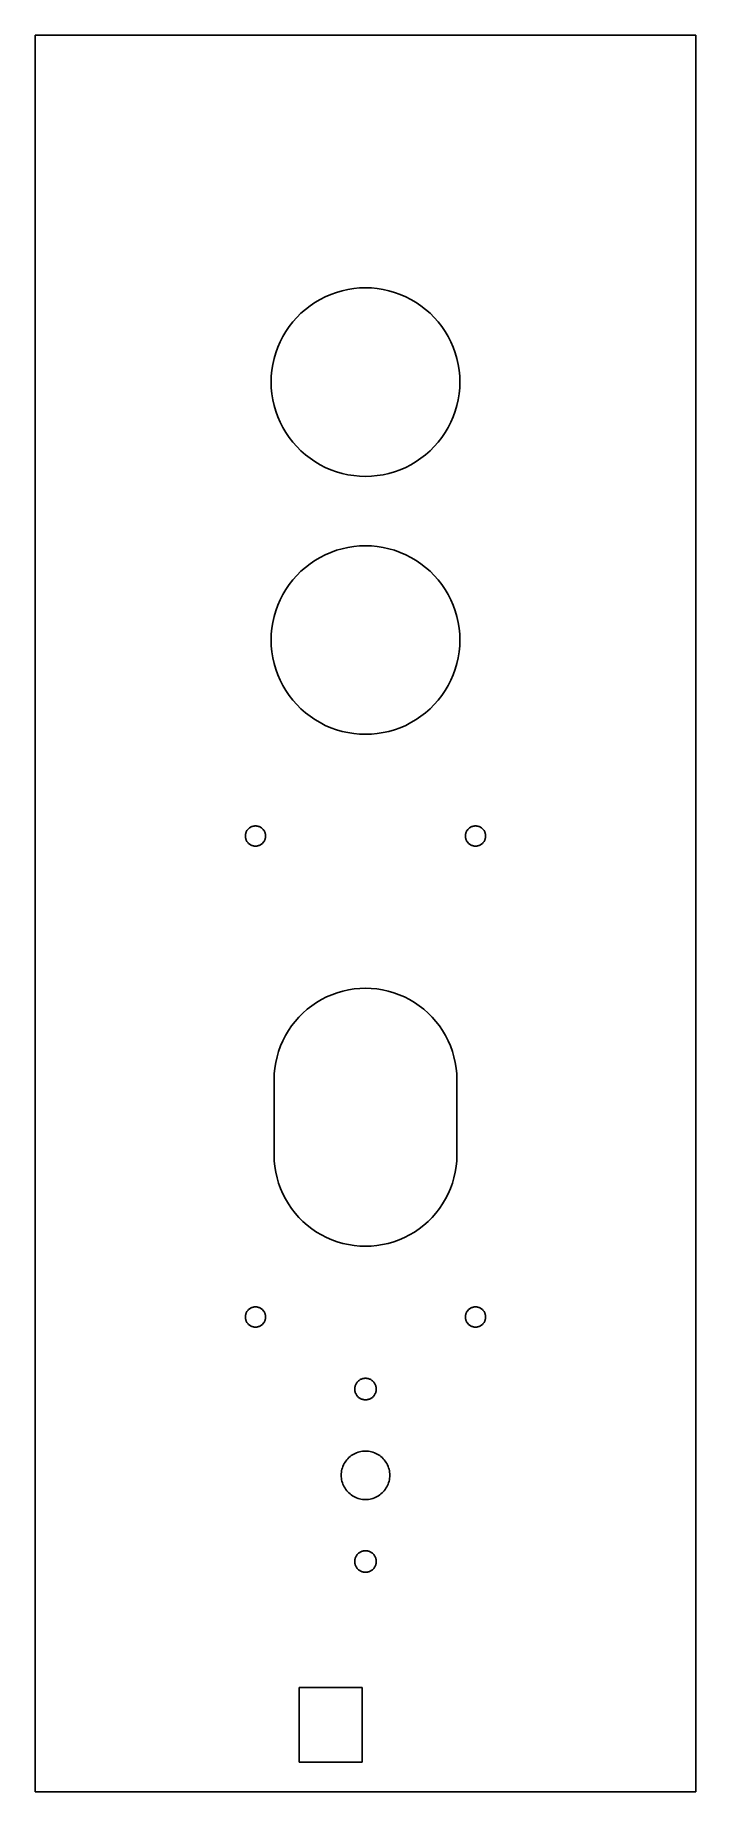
# Model space of a CAD drawing. Header units: metres. Extents: x 0 to 98, y 0 to 261.
import ezdxf

# ---------------------------------------------------------------- set-up
doc = ezdxf.new("R2010")
doc.units = ezdxf.units.M

msp = doc.modelspace()

# ---------------------------------------------------------------- linework, layer by layer
for p, q in [((98, 260.8), (0, 260.8)), ((0, 260.8), (0, 0)), ((98, 0), (98, 260.8)), ((42.2554, 221.568), (43.0391, 221.968)), ((43.0391, 221.968), (43.8463, 222.317)), ((43.8463, 222.317), (44.6738, 222.615)), ((44.6738, 222.615), (45.5183, 222.86)), ((45.5183, 222.86), (46.3767, 223.052)), ((46.3767, 223.052), (47.2453, 223.19)), ((47.2453, 223.19), (48.1209, 223.272)), ((48.1209, 223.272), (49, 223.3)), ((49, 223.3), (49.8791, 223.272)), ((49.8791, 223.272), (50.7547, 223.19)), ((50.7547, 223.19), (51.6233, 223.052)), ((51.6233, 223.052), (52.4817, 222.86)), ((52.4817, 222.86), (53.3262, 222.615)), ((53.3262, 222.615), (54.1537, 222.317)), ((54.1537, 222.317), (54.9609, 221.968)), ((54.9609, 221.968), (55.7446, 221.568)), ((38.7944, 218.884), (39.4163, 219.506)), ((39.4163, 219.506), (40.0761, 220.087)), ((40.0761, 220.087), (40.771, 220.626)), ((40.771, 220.626), (41.4984, 221.121)), ((41.4984, 221.121), (42.2554, 221.568)), ((55.7446, 221.568), (56.5016, 221.121)), ((56.5016, 221.121), (57.229, 220.626)), ((57.229, 220.626), (57.9239, 220.087)), ((57.9239, 220.087), (58.5836, 219.506)), ((58.5836, 219.506), (59.2056, 218.884)), ((36.7317, 216.045), (37.1794, 216.802)), ((37.1794, 216.802), (37.6738, 217.529)), ((37.6738, 217.529), (38.2128, 218.224)), ((38.2128, 218.224), (38.7944, 218.884)), ((59.2056, 218.884), (59.7872, 218.224)), ((59.7872, 218.224), (60.3262, 217.529)), ((60.3262, 217.529), (60.8206, 216.802)), ((60.8206, 216.802), (61.2683, 216.045)), ((35.6852, 213.626), (35.9831, 214.454)), ((35.9831, 214.454), (36.3324, 215.261)), ((36.3324, 215.261), (36.7317, 216.045)), ((61.2683, 216.045), (61.6676, 215.261)), ((61.6676, 215.261), (62.0169, 214.454)), ((62.0169, 214.454), (62.3148, 213.626)), ((35.1104, 211.055), (35.248, 211.923)), ((35.248, 211.923), (35.4398, 212.782)), ((35.4398, 212.782), (35.6852, 213.626)), ((62.3148, 213.626), (62.5602, 212.782)), ((62.5602, 212.782), (62.752, 211.923)), ((62.752, 211.923), (62.8896, 211.055)), ((35, 209.3), (35.0276, 210.179)), ((35.0276, 208.421), (35, 209.3)), ((35.0276, 210.179), (35.1104, 211.055)), ((62.8896, 211.055), (62.9724, 210.179)), ((62.9724, 210.179), (63, 209.3)), ((63, 209.3), (62.9724, 208.421)), ((35.1104, 207.545), (35.0276, 208.421)), ((35.248, 206.677), (35.1104, 207.545)), ((35.4398, 205.818), (35.248, 206.677)), ((62.752, 206.677), (62.5602, 205.818)), ((62.8896, 207.545), (62.752, 206.677)), ((62.9724, 208.421), (62.8896, 207.545)), ((35.6852, 204.974), (35.4398, 205.818)), ((35.9831, 204.146), (35.6852, 204.974)), ((36.3324, 203.339), (35.9831, 204.146)), ((62.0169, 204.146), (61.6676, 203.339)), ((62.3148, 204.974), (62.0169, 204.146)), ((62.5602, 205.818), (62.3148, 204.974)), ((36.7317, 202.555), (36.3324, 203.339)), ((37.1794, 201.798), (36.7317, 202.555)), ((37.6738, 201.071), (37.1794, 201.798)), ((38.2128, 200.376), (37.6738, 201.071)), ((60.3262, 201.071), (59.7872, 200.376)), ((60.8206, 201.798), (60.3262, 201.071)), ((61.2683, 202.555), (60.8206, 201.798)), ((61.6676, 203.339), (61.2683, 202.555)), ((38.7944, 199.716), (38.2128, 200.376)), ((39.4163, 199.094), (38.7944, 199.716)), ((40.0761, 198.513), (39.4163, 199.094)), ((40.771, 197.974), (40.0761, 198.513)), ((57.9239, 198.513), (57.229, 197.974)), ((58.5836, 199.094), (57.9239, 198.513)), ((59.2056, 199.716), (58.5836, 199.094)), ((59.7872, 200.376), (59.2056, 199.716)), ((41.4984, 197.479), (40.771, 197.974)), ((42.2554, 197.032), (41.4984, 197.479)), ((43.0391, 196.632), (42.2554, 197.032)), ((43.8463, 196.283), (43.0391, 196.632)), ((44.6738, 195.985), (43.8463, 196.283)), ((45.5183, 195.74), (44.6738, 195.985)), ((46.3767, 195.548), (45.5183, 195.74)), ((52.4817, 195.74), (51.6233, 195.548)), ((53.3262, 195.985), (52.4817, 195.74)), ((54.1537, 196.283), (53.3262, 195.985)), ((54.9609, 196.632), (54.1537, 196.283)), ((55.7446, 197.032), (54.9609, 196.632)), ((56.5016, 197.479), (55.7446, 197.032)), ((57.229, 197.974), (56.5016, 197.479)), ((47.2453, 195.41), (46.3767, 195.548)), ((48.1209, 195.328), (47.2453, 195.41)), ((49, 195.3), (48.1209, 195.328)), ((49.8791, 195.328), (49, 195.3)), ((50.7547, 195.41), (49.8791, 195.328)), ((51.6233, 195.548), (50.7547, 195.41)), ((40.771, 182.326), (41.4984, 182.821)), ((41.4984, 182.821), (42.2554, 183.268)), ((42.2554, 183.268), (43.0391, 183.668)), ((43.0391, 183.668), (43.8463, 184.017)), ((43.8463, 184.017), (44.6738, 184.315)), ((44.6738, 184.315), (45.5183, 184.56)), ((45.5183, 184.56), (46.3767, 184.752)), ((46.3767, 184.752), (47.2453, 184.89)), ((47.2453, 184.89), (48.1209, 184.972)), ((48.1209, 184.972), (49, 185)), ((49, 185), (49.8791, 184.972)), ((49.8791, 184.972), (50.7547, 184.89)), ((50.7547, 184.89), (51.6233, 184.752)), ((51.6233, 184.752), (52.4817, 184.56)), ((52.4817, 184.56), (53.3262, 184.315)), ((53.3262, 184.315), (54.1537, 184.017)), ((54.1537, 184.017), (54.9609, 183.668)), ((54.9609, 183.668), (55.7446, 183.268)), ((55.7446, 183.268), (56.5016, 182.821)), ((56.5016, 182.821), (57.229, 182.326)), ((38.2128, 179.924), (38.7944, 180.584)), ((38.7944, 180.584), (39.4163, 181.206)), ((39.4163, 181.206), (40.0761, 181.787)), ((40.0761, 181.787), (40.771, 182.326)), ((57.229, 182.326), (57.9239, 181.787)), ((57.9239, 181.787), (58.5836, 181.206)), ((58.5836, 181.206), (59.2056, 180.584)), ((59.2056, 180.584), (59.7872, 179.924)), ((36.3324, 176.961), (36.7317, 177.745)), ((36.7317, 177.745), (37.1794, 178.502)), ((37.1794, 178.502), (37.6738, 179.229)), ((37.6738, 179.229), (38.2128, 179.924)), ((59.7872, 179.924), (60.3262, 179.229)), ((60.3262, 179.229), (60.8206, 178.502)), ((60.8206, 178.502), (61.2683, 177.745)), ((61.2683, 177.745), (61.6676, 176.961)), ((35.4398, 174.482), (35.6852, 175.326)), ((35.6852, 175.326), (35.9831, 176.154)), ((35.9831, 176.154), (36.3324, 176.961)), ((61.6676, 176.961), (62.0169, 176.154)), ((62.0169, 176.154), (62.3148, 175.326)), ((62.3148, 175.326), (62.5602, 174.482)), ((35.0276, 171.879), (35.1104, 172.755)), ((35.1104, 172.755), (35.248, 173.623)), ((35.248, 173.623), (35.4398, 174.482)), ((62.5602, 174.482), (62.752, 173.623)), ((62.752, 173.623), (62.8896, 172.755)), ((62.8896, 172.755), (62.9724, 171.879)), ((35, 171), (35.0276, 171.879)), ((35.0276, 170.121), (35, 171)), ((35.1104, 169.245), (35.0276, 170.121)), ((62.9724, 170.121), (62.8896, 169.245)), ((62.9724, 171.879), (63, 171)), ((63, 171), (62.9724, 170.121)), ((35.248, 168.377), (35.1104, 169.245)), ((35.4398, 167.518), (35.248, 168.377)), ((35.6852, 166.674), (35.4398, 167.518)), ((62.5602, 167.518), (62.3148, 166.674)), ((62.752, 168.377), (62.5602, 167.518)), ((62.8896, 169.245), (62.752, 168.377)), ((35.9831, 165.846), (35.6852, 166.674)), ((36.3324, 165.039), (35.9831, 165.846)), ((36.7317, 164.255), (36.3324, 165.039)), ((61.6676, 165.039), (61.2683, 164.255)), ((62.0169, 165.846), (61.6676, 165.039)), ((62.3148, 166.674), (62.0169, 165.846)), ((37.1794, 163.498), (36.7317, 164.255)), ((37.6738, 162.771), (37.1794, 163.498)), ((38.2128, 162.076), (37.6738, 162.771)), ((38.7944, 161.416), (38.2128, 162.076)), ((59.7872, 162.076), (59.2056, 161.416)), ((60.3262, 162.771), (59.7872, 162.076)), ((60.8206, 163.498), (60.3262, 162.771)), ((61.2683, 164.255), (60.8206, 163.498)), ((39.4163, 160.794), (38.7944, 161.416)), ((40.0761, 160.213), (39.4163, 160.794)), ((40.771, 159.674), (40.0761, 160.213)), ((41.4984, 159.179), (40.771, 159.674)), ((42.2554, 158.732), (41.4984, 159.179)), ((56.5016, 159.179), (55.7446, 158.732)), ((57.229, 159.674), (56.5016, 159.179)), ((57.9239, 160.213), (57.229, 159.674)), ((58.5836, 160.794), (57.9239, 160.213)), ((59.2056, 161.416), (58.5836, 160.794)), ((43.0391, 158.332), (42.2554, 158.732)), ((43.8463, 157.983), (43.0391, 158.332)), ((44.6738, 157.685), (43.8463, 157.983)), ((45.5183, 157.44), (44.6738, 157.685)), ((46.3767, 157.248), (45.5183, 157.44)), ((47.2453, 157.11), (46.3767, 157.248)), ((48.1209, 157.028), (47.2453, 157.11)), ((49, 157), (48.1209, 157.028)), ((49.8791, 157.028), (49, 157)), ((50.7547, 157.11), (49.8791, 157.028)), ((51.6233, 157.248), (50.7547, 157.11)), ((52.4817, 157.44), (51.6233, 157.248)), ((53.3262, 157.685), (52.4817, 157.44)), ((54.1537, 157.983), (53.3262, 157.685)), ((54.9609, 158.332), (54.1537, 157.983)), ((55.7446, 158.732), (54.9609, 158.332)), ((31.18, 141.9), (31.183, 141.994)), ((31.183, 141.806), (31.18, 141.9)), ((31.183, 141.994), (31.1918, 142.088)), ((31.1918, 141.712), (31.183, 141.806)), ((31.1918, 142.088), (31.2066, 142.181)), ((31.2066, 141.619), (31.1918, 141.712)), ((31.2066, 142.181), (31.2271, 142.273)), ((31.2271, 141.527), (31.2066, 141.619)), ((31.2271, 142.273), (31.2534, 142.364)), ((31.2534, 141.436), (31.2271, 141.527)), ((31.2534, 142.364), (31.2853, 142.452)), ((31.2853, 141.348), (31.2534, 141.436)), ((31.2853, 142.452), (31.3228, 142.539)), ((31.3228, 141.261), (31.2853, 141.348)), ((31.3228, 142.539), (31.3655, 142.623)), ((31.3655, 141.177), (31.3228, 141.261)), ((31.3655, 142.623), (31.4135, 142.704)), ((31.4135, 141.096), (31.3655, 141.177)), ((31.4135, 142.704), (31.4665, 142.782)), ((31.4665, 141.018), (31.4135, 141.096)), ((31.4665, 142.782), (31.5242, 142.856)), ((31.5242, 140.944), (31.4665, 141.018)), ((31.5242, 142.856), (31.5865, 142.927)), ((31.5865, 140.873), (31.5242, 140.944)), ((31.5865, 142.927), (31.6532, 142.993)), ((31.6532, 140.807), (31.5865, 140.873)), ((31.6532, 142.993), (31.7239, 143.056)), ((31.7239, 143.056), (31.7983, 143.114)), ((31.7983, 143.114), (31.8763, 143.166)), ((31.8763, 143.166), (31.9574, 143.214)), ((31.9574, 143.214), (32.0413, 143.257)), ((32.0413, 143.257), (32.1278, 143.295)), ((32.1278, 143.295), (32.2165, 143.327)), ((32.2165, 143.327), (32.307, 143.353)), ((32.307, 143.353), (32.3989, 143.373)), ((32.3989, 143.373), (32.492, 143.388)), ((32.492, 143.388), (32.5858, 143.397)), ((32.5858, 143.397), (32.68, 143.4)), ((32.68, 143.4), (32.7742, 143.397)), ((32.7742, 143.397), (32.868, 143.388)), ((32.868, 143.388), (32.9611, 143.373)), ((32.9611, 143.373), (33.053, 143.353)), ((33.053, 143.353), (33.1435, 143.327)), ((33.1435, 143.327), (33.2322, 143.295)), ((33.2322, 143.295), (33.3187, 143.257)), ((33.3187, 143.257), (33.4026, 143.214)), ((33.4026, 143.214), (33.4837, 143.166)), ((33.4837, 143.166), (33.5617, 143.114)), ((33.5617, 143.114), (33.6361, 143.056)), ((33.6361, 143.056), (33.7068, 142.993)), ((33.7068, 142.993), (33.7735, 142.927)), ((33.7735, 140.873), (33.7068, 140.807)), ((33.7735, 142.927), (33.8358, 142.856)), ((33.8358, 140.944), (33.7735, 140.873)), ((33.8358, 142.856), (33.8935, 142.782)), ((33.8935, 141.018), (33.8358, 140.944)), ((33.8935, 142.782), (33.9465, 142.704)), ((33.9465, 141.096), (33.8935, 141.018)), ((33.9465, 142.704), (33.9945, 142.623)), ((33.9945, 141.177), (33.9465, 141.096)), ((33.9945, 142.623), (34.0372, 142.539)), ((34.0372, 141.261), (33.9945, 141.177)), ((34.0372, 142.539), (34.0747, 142.452)), ((34.0747, 141.348), (34.0372, 141.261)), ((34.0747, 142.452), (34.1066, 142.364)), ((34.1066, 141.436), (34.0747, 141.348)), ((34.1066, 142.364), (34.1329, 142.273)), ((34.1329, 141.527), (34.1066, 141.436)), ((34.1329, 142.273), (34.1534, 142.181)), ((34.1534, 141.619), (34.1329, 141.527)), ((34.1534, 142.181), (34.1682, 142.088)), ((34.1682, 141.712), (34.1534, 141.619)), ((34.1682, 142.088), (34.177, 141.994)), ((34.177, 141.806), (34.1682, 141.712)), ((34.177, 141.994), (34.18, 141.9)), ((34.18, 141.9), (34.177, 141.806)), ((63.82, 141.9), (63.823, 141.994)), ((63.823, 141.806), (63.82, 141.9)), ((63.823, 141.994), (63.8318, 142.088)), ((63.8318, 141.712), (63.823, 141.806)), ((63.8318, 142.088), (63.8466, 142.181)), ((63.8466, 141.619), (63.8318, 141.712)), ((63.8466, 142.181), (63.8671, 142.273)), ((63.8671, 141.527), (63.8466, 141.619)), ((63.8671, 142.273), (63.8934, 142.364)), ((63.8934, 141.436), (63.8671, 141.527)), ((63.8934, 142.364), (63.9253, 142.452)), ((63.9253, 141.348), (63.8934, 141.436)), ((63.9253, 142.452), (63.9628, 142.539)), ((63.9628, 141.261), (63.9253, 141.348)), ((63.9628, 142.539), (64.0055, 142.623)), ((64.0055, 141.177), (63.9628, 141.261)), ((64.0055, 142.623), (64.0535, 142.704)), ((64.0535, 141.096), (64.0055, 141.177)), ((64.0535, 142.704), (64.1065, 142.782)), ((64.1065, 141.018), (64.0535, 141.096)), ((64.1065, 142.782), (64.1642, 142.856)), ((64.1642, 140.944), (64.1065, 141.018)), ((64.1642, 142.856), (64.2265, 142.927)), ((64.2265, 140.873), (64.1642, 140.944)), ((64.2265, 142.927), (64.2932, 142.993)), ((64.2932, 140.807), (64.2265, 140.873)), ((64.2932, 142.993), (64.3639, 143.056)), ((64.3639, 143.056), (64.4383, 143.114)), ((64.4383, 143.114), (64.5163, 143.166)), ((64.5163, 143.166), (64.5974, 143.214)), ((64.5974, 143.214), (64.6813, 143.257)), ((64.6813, 143.257), (64.7678, 143.295)), ((64.7678, 143.295), (64.8565, 143.327)), ((64.8565, 143.327), (64.947, 143.353)), ((64.947, 143.353), (65.0389, 143.373)), ((65.0389, 143.373), (65.132, 143.388)), ((65.132, 143.388), (65.2258, 143.397)), ((65.2258, 143.397), (65.32, 143.4)), ((65.32, 143.4), (65.4142, 143.397)), ((65.4142, 143.397), (65.508, 143.388)), ((65.508, 143.388), (65.6011, 143.373)), ((65.6011, 143.373), (65.693, 143.353)), ((65.693, 143.353), (65.7835, 143.327)), ((65.7835, 143.327), (65.8722, 143.295)), ((65.8722, 143.295), (65.9587, 143.257)), ((65.9587, 143.257), (66.0426, 143.214)), ((66.0426, 143.214), (66.1237, 143.166)), ((66.1237, 143.166), (66.2017, 143.114)), ((66.2017, 143.114), (66.2761, 143.056)), ((66.2761, 143.056), (66.3468, 142.993)), ((66.3468, 142.993), (66.4135, 142.927)), ((66.4135, 140.873), (66.3468, 140.807)), ((66.4135, 142.927), (66.4758, 142.856)), ((66.4758, 140.944), (66.4135, 140.873)), ((66.4758, 142.856), (66.5335, 142.782)), ((66.5335, 141.018), (66.4758, 140.944)), ((66.5335, 142.782), (66.5865, 142.704)), ((66.5865, 141.096), (66.5335, 141.018)), ((66.5865, 142.704), (66.6345, 142.623)), ((66.6345, 141.177), (66.5865, 141.096)), ((66.6345, 142.623), (66.6772, 142.539)), ((66.6772, 141.261), (66.6345, 141.177)), ((66.6772, 142.539), (66.7147, 142.452)), ((66.7147, 141.348), (66.6772, 141.261)), ((66.7147, 142.452), (66.7466, 142.364)), ((66.7466, 141.436), (66.7147, 141.348)), ((66.7466, 142.364), (66.7729, 142.273)), ((66.7729, 141.527), (66.7466, 141.436)), ((66.7729, 142.273), (66.7934, 142.181)), ((66.7934, 141.619), (66.7729, 141.527)), ((66.7934, 142.181), (66.8082, 142.088)), ((66.8082, 141.712), (66.7934, 141.619)), ((66.8082, 142.088), (66.817, 141.994)), ((66.817, 141.806), (66.8082, 141.712)), ((66.817, 141.994), (66.82, 141.9)), ((66.82, 141.9), (66.817, 141.806)), ((31.7239, 140.744), (31.6532, 140.807)), ((31.7983, 140.686), (31.7239, 140.744)), ((31.8763, 140.634), (31.7983, 140.686)), ((31.9574, 140.586), (31.8763, 140.634)), ((32.0413, 140.543), (31.9574, 140.586)), ((32.1278, 140.505), (32.0413, 140.543)), ((32.2165, 140.473), (32.1278, 140.505)), ((32.307, 140.447), (32.2165, 140.473)), ((32.3989, 140.427), (32.307, 140.447)), ((32.492, 140.412), (32.3989, 140.427)), ((32.5858, 140.403), (32.492, 140.412)), ((32.68, 140.4), (32.5858, 140.403)), ((32.7742, 140.403), (32.68, 140.4)), ((32.868, 140.412), (32.7742, 140.403)), ((32.9611, 140.427), (32.868, 140.412)), ((33.053, 140.447), (32.9611, 140.427)), ((33.1435, 140.473), (33.053, 140.447)), ((33.2322, 140.505), (33.1435, 140.473)), ((33.3187, 140.543), (33.2322, 140.505)), ((33.4026, 140.586), (33.3187, 140.543)), ((33.4837, 140.634), (33.4026, 140.586)), ((33.5617, 140.686), (33.4837, 140.634)), ((33.6361, 140.744), (33.5617, 140.686)), ((33.7068, 140.807), (33.6361, 140.744)), ((64.3639, 140.744), (64.2932, 140.807)), ((64.4383, 140.686), (64.3639, 140.744)), ((64.5163, 140.634), (64.4383, 140.686)), ((64.5974, 140.586), (64.5163, 140.634)), ((64.6813, 140.543), (64.5974, 140.586)), ((64.7678, 140.505), (64.6813, 140.543)), ((64.8565, 140.473), (64.7678, 140.505)), ((64.947, 140.447), (64.8565, 140.473)), ((65.0389, 140.427), (64.947, 140.447)), ((65.132, 140.412), (65.0389, 140.427)), ((65.2258, 140.403), (65.132, 140.412)), ((65.32, 140.4), (65.2258, 140.403)), ((65.4142, 140.403), (65.32, 140.4)), ((65.508, 140.412), (65.4142, 140.403)), ((65.6011, 140.427), (65.508, 140.412)), ((65.693, 140.447), (65.6011, 140.427)), ((65.7835, 140.473), (65.693, 140.447)), ((65.8722, 140.505), (65.7835, 140.473)), ((65.9587, 140.543), (65.8722, 140.505)), ((66.0426, 140.586), (65.9587, 140.543)), ((66.1237, 140.634), (66.0426, 140.586)), ((66.2017, 140.686), (66.1237, 140.634)), ((66.2761, 140.744), (66.2017, 140.686)), ((66.3468, 140.807), (66.2761, 140.744)), ((41.7395, 117.191), (42.4722, 117.624)), ((42.4722, 117.624), (43.2307, 118.01)), ((43.2307, 118.01), (44.0119, 118.348)), ((44.0119, 118.348), (44.8128, 118.637)), ((44.8128, 118.637), (45.6302, 118.874)), ((45.6302, 118.874), (46.461, 119.06)), ((46.461, 119.06), (47.3017, 119.193)), ((47.3017, 119.193), (48.1492, 119.273)), ((48.1492, 119.273), (49, 119.3)), ((49, 119.3), (49.8508, 119.273)), ((49.8508, 119.273), (50.6983, 119.193)), ((50.6983, 119.193), (51.539, 119.06)), ((51.539, 119.06), (52.3697, 118.874)), ((52.3697, 118.874), (53.1872, 118.637)), ((53.1872, 118.637), (53.9881, 118.348)), ((53.9881, 118.348), (54.7693, 118.01)), ((54.7693, 118.01), (55.5278, 117.624)), ((55.5278, 117.624), (56.2605, 117.191)), ((38.5595, 114.387), (39.1225, 115.026)), ((39.1225, 115.026), (39.7244, 115.628)), ((39.7244, 115.628), (40.3629, 116.19)), ((40.3629, 116.19), (41.0355, 116.712)), ((41.0355, 116.712), (41.7395, 117.191)), ((56.2605, 117.191), (56.9645, 116.712)), ((56.9645, 116.712), (57.6371, 116.19)), ((57.6371, 116.19), (58.2756, 115.628)), ((58.2756, 115.628), (58.8775, 115.026)), ((58.8775, 115.026), (59.4404, 114.387)), ((36.7396, 111.519), (37.126, 112.278)), ((37.126, 112.278), (37.5594, 113.01)), ((37.5594, 113.01), (38.0378, 113.714)), ((38.0378, 113.714), (38.5595, 114.387)), ((59.4404, 114.387), (59.9622, 113.714)), ((59.9622, 113.714), (60.4406, 113.01)), ((60.4406, 113.01), (60.8739, 112.278)), ((60.8739, 112.278), (61.2604, 111.519)), ((35.8757, 109.12), (36.1132, 109.937)), ((36.1132, 109.937), (36.4015, 110.738)), ((36.4015, 110.738), (36.7396, 111.519)), ((61.2604, 111.519), (61.5985, 110.738)), ((61.5985, 110.738), (61.8868, 109.937)), ((61.8868, 109.937), (62.1243, 109.12)), ((35.4767, 106.601), (35.5568, 107.448)), ((35.5568, 107.448), (35.69, 108.289)), ((35.69, 108.289), (35.8757, 109.12)), ((62.1243, 109.12), (62.31, 108.289)), ((62.31, 108.289), (62.4431, 107.448)), ((62.4431, 107.448), (62.5233, 106.601)), ((35.45, 105.75), (35.4767, 106.601)), ((35.45, 94.55), (35.45, 105.75)), ((62.5233, 106.601), (62.55, 105.75)), ((62.55, 105.75), (62.55, 94.55)), ((35.4767, 93.6992), (35.45, 94.55)), ((62.55, 94.55), (62.5233, 93.6992)), ((35.5568, 92.8517), (35.4767, 93.6992)), ((35.69, 92.011), (35.5568, 92.8517)), ((35.8757, 91.1803), (35.69, 92.011)), ((62.31, 92.011), (62.1243, 91.1803)), ((62.4431, 92.8517), (62.31, 92.011)), ((62.5233, 93.6992), (62.4431, 92.8517)), ((36.1132, 90.3628), (35.8757, 91.1803)), ((36.4015, 89.5619), (36.1132, 90.3628)), ((36.7396, 88.7807), (36.4015, 89.5619)), ((37.126, 88.0222), (36.7396, 88.7807)), ((61.2604, 88.7807), (60.8739, 88.0222)), ((61.5985, 89.5619), (61.2604, 88.7807)), ((61.8868, 90.3628), (61.5985, 89.5619)), ((62.1243, 91.1803), (61.8868, 90.3628)), ((37.5594, 87.2895), (37.126, 88.0222)), ((38.0378, 86.5855), (37.5594, 87.2895)), ((38.5595, 85.9129), (38.0378, 86.5855)), ((59.9622, 86.5855), (59.4404, 85.9129)), ((60.4406, 87.2895), (59.9622, 86.5855)), ((60.8739, 88.0222), (60.4406, 87.2895)), ((39.1225, 85.2744), (38.5595, 85.9129)), ((39.7244, 84.6725), (39.1225, 85.2744)), ((40.3629, 84.1095), (39.7244, 84.6725)), ((41.0355, 83.5878), (40.3629, 84.1095)), ((41.7395, 83.1094), (41.0355, 83.5878)), ((56.9645, 83.5878), (56.2605, 83.1094)), ((57.6371, 84.1095), (56.9645, 83.5878)), ((58.2756, 84.6725), (57.6371, 84.1095)), ((58.8775, 85.2744), (58.2756, 84.6725)), ((59.4404, 85.9129), (58.8775, 85.2744)), ((42.4722, 82.676), (41.7395, 83.1094)), ((43.2307, 82.2896), (42.4722, 82.676)), ((44.0119, 81.9515), (43.2307, 82.2896)), ((44.8128, 81.6632), (44.0119, 81.9515)), ((45.6302, 81.4257), (44.8128, 81.6632)), ((46.461, 81.24), (45.6302, 81.4257)), ((47.3017, 81.1068), (46.461, 81.24)), ((48.1492, 81.0267), (47.3017, 81.1068)), ((49, 81), (48.1492, 81.0267)), ((49.8508, 81.0267), (49, 81)), ((50.6983, 81.1068), (49.8508, 81.0267)), ((51.539, 81.24), (50.6983, 81.1068)), ((52.3697, 81.4257), (51.539, 81.24)), ((53.1872, 81.6632), (52.3697, 81.4257)), ((53.9881, 81.9515), (53.1872, 81.6632)), ((54.7693, 82.2896), (53.9881, 81.9515)), ((55.5278, 82.676), (54.7693, 82.2896)), ((56.2605, 83.1094), (55.5278, 82.676)), ((31.18, 70.5), (31.183, 70.5942)), ((31.183, 70.4058), (31.18, 70.5)), ((31.183, 70.5942), (31.1918, 70.688)), ((31.1918, 70.688), (31.2066, 70.7811)), ((31.2066, 70.7811), (31.2271, 70.873)), ((31.2271, 70.873), (31.2534, 70.9635)), ((31.2534, 70.9635), (31.2853, 71.0522)), ((31.2853, 71.0522), (31.3228, 71.1387)), ((31.3228, 71.1387), (31.3655, 71.2226)), ((31.3655, 71.2226), (31.4135, 71.3037)), ((31.4135, 71.3037), (31.4665, 71.3817)), ((31.4665, 71.3817), (31.5242, 71.4561)), ((31.5242, 71.4561), (31.5865, 71.5268)), ((31.5865, 71.5268), (31.6532, 71.5934)), ((31.6532, 71.5934), (31.7239, 71.6558)), ((31.7239, 71.6558), (31.7983, 71.7135)), ((31.7983, 71.7135), (31.8763, 71.7665)), ((31.8763, 71.7665), (31.9574, 71.8145)), ((31.9574, 71.8145), (32.0413, 71.8572)), ((32.0413, 71.8572), (32.1278, 71.8947)), ((32.1278, 71.8947), (32.2165, 71.9266)), ((32.2165, 71.9266), (32.307, 71.9529)), ((32.307, 71.9529), (32.3989, 71.9734)), ((32.3989, 71.9734), (32.492, 71.9882)), ((32.492, 71.9882), (32.5858, 71.997)), ((32.5858, 71.997), (32.68, 72)), ((32.68, 72), (32.7742, 71.997)), ((32.7742, 71.997), (32.868, 71.9882)), ((32.868, 71.9882), (32.9611, 71.9734)), ((32.9611, 71.9734), (33.053, 71.9529)), ((33.053, 71.9529), (33.1435, 71.9266)), ((33.1435, 71.9266), (33.2322, 71.8947)), ((33.2322, 71.8947), (33.3187, 71.8572)), ((33.3187, 71.8572), (33.4026, 71.8145)), ((33.4026, 71.8145), (33.4837, 71.7665)), ((33.4837, 71.7665), (33.5617, 71.7135)), ((33.5617, 71.7135), (33.6361, 71.6558)), ((33.6361, 71.6558), (33.7068, 71.5934)), ((33.7068, 71.5934), (33.7735, 71.5268)), ((33.7735, 71.5268), (33.8358, 71.4561)), ((33.8358, 71.4561), (33.8935, 71.3817)), ((33.8935, 71.3817), (33.9465, 71.3037)), ((33.9465, 71.3037), (33.9945, 71.2226)), ((33.9945, 71.2226), (34.0372, 71.1387)), ((34.0372, 71.1387), (34.0747, 71.0522)), ((34.0747, 71.0522), (34.1066, 70.9635)), ((34.1066, 70.9635), (34.1329, 70.873)), ((34.1329, 70.873), (34.1534, 70.7811)), ((34.1534, 70.7811), (34.1682, 70.688)), ((34.1682, 70.688), (34.177, 70.5942)), ((34.177, 70.5942), (34.18, 70.5)), ((34.18, 70.5), (34.177, 70.4058)), ((63.82, 70.5), (63.823, 70.5942)), ((63.823, 70.4058), (63.82, 70.5)), ((63.823, 70.5942), (63.8318, 70.688)), ((63.8318, 70.688), (63.8466, 70.7811)), ((63.8466, 70.7811), (63.8671, 70.873)), ((63.8671, 70.873), (63.8934, 70.9635)), ((63.8934, 70.9635), (63.9253, 71.0522)), ((63.9253, 71.0522), (63.9628, 71.1387)), ((63.9628, 71.1387), (64.0055, 71.2226)), ((64.0055, 71.2226), (64.0535, 71.3037)), ((64.0535, 71.3037), (64.1065, 71.3817)), ((64.1065, 71.3817), (64.1642, 71.4561)), ((64.1642, 71.4561), (64.2265, 71.5268)), ((64.2265, 71.5268), (64.2932, 71.5934)), ((64.2932, 71.5934), (64.3639, 71.6558)), ((64.3639, 71.6558), (64.4383, 71.7135)), ((64.4383, 71.7135), (64.5163, 71.7665)), ((64.5163, 71.7665), (64.5974, 71.8145)), ((64.5974, 71.8145), (64.6813, 71.8572)), ((64.6813, 71.8572), (64.7678, 71.8947)), ((64.7678, 71.8947), (64.8565, 71.9266)), ((64.8565, 71.9266), (64.947, 71.9529)), ((64.947, 71.9529), (65.0389, 71.9734)), ((65.0389, 71.9734), (65.132, 71.9882)), ((65.132, 71.9882), (65.2258, 71.997)), ((65.2258, 71.997), (65.32, 72)), ((65.32, 72), (65.4142, 71.997)), ((65.4142, 71.997), (65.508, 71.9882)), ((65.508, 71.9882), (65.6011, 71.9734)), ((65.6011, 71.9734), (65.693, 71.9529)), ((65.693, 71.9529), (65.7835, 71.9266)), ((65.7835, 71.9266), (65.8722, 71.8947)), ((65.8722, 71.8947), (65.9587, 71.8572)), ((65.9587, 71.8572), (66.0426, 71.8145)), ((66.0426, 71.8145), (66.1237, 71.7665)), ((66.1237, 71.7665), (66.2017, 71.7135)), ((66.2017, 71.7135), (66.2761, 71.6558)), ((66.2761, 71.6558), (66.3468, 71.5934)), ((66.3468, 71.5934), (66.4135, 71.5268)), ((66.4135, 71.5268), (66.4758, 71.4561)), ((66.4758, 71.4561), (66.5335, 71.3817)), ((66.5335, 71.3817), (66.5865, 71.3037)), ((66.5865, 71.3037), (66.6345, 71.2226)), ((66.6345, 71.2226), (66.6772, 71.1387)), ((66.6772, 71.1387), (66.7147, 71.0522)), ((66.7147, 71.0522), (66.7466, 70.9635)), ((66.7466, 70.9635), (66.7729, 70.873)), ((66.7729, 70.873), (66.7934, 70.7811)), ((66.7934, 70.7811), (66.8082, 70.688)), ((66.8082, 70.688), (66.817, 70.5942)), ((66.817, 70.5942), (66.82, 70.5)), ((66.82, 70.5), (66.817, 70.4058)), ((31.1918, 70.312), (31.183, 70.4058)), ((31.2066, 70.2189), (31.1918, 70.312)), ((31.2271, 70.127), (31.2066, 70.2189)), ((31.2534, 70.0365), (31.2271, 70.127)), ((31.2853, 69.9478), (31.2534, 70.0365)), ((31.3228, 69.8613), (31.2853, 69.9478)), ((31.3655, 69.7774), (31.3228, 69.8613)), ((31.4135, 69.6963), (31.3655, 69.7774)), ((31.4665, 69.6183), (31.4135, 69.6963)), ((31.5242, 69.5439), (31.4665, 69.6183)), ((31.5865, 69.4732), (31.5242, 69.5439)), ((31.6532, 69.4065), (31.5865, 69.4732)), ((31.7239, 69.3442), (31.6532, 69.4065)), ((31.7983, 69.2865), (31.7239, 69.3442)), ((31.8763, 69.2335), (31.7983, 69.2865)), ((31.9574, 69.1855), (31.8763, 69.2335)), ((32.0413, 69.1428), (31.9574, 69.1855)), ((32.1278, 69.1053), (32.0413, 69.1428)), ((32.2165, 69.0734), (32.1278, 69.1053)), ((32.307, 69.0471), (32.2165, 69.0734)), ((32.3989, 69.0266), (32.307, 69.0471)), ((32.492, 69.0118), (32.3989, 69.0266)), ((32.5858, 69.003), (32.492, 69.0118)), ((32.68, 69), (32.5858, 69.003)), ((32.7742, 69.003), (32.68, 69)), ((32.868, 69.0118), (32.7742, 69.003)), ((32.9611, 69.0266), (32.868, 69.0118)), ((33.053, 69.0471), (32.9611, 69.0266)), ((33.1435, 69.0734), (33.053, 69.0471)), ((33.2322, 69.1053), (33.1435, 69.0734)), ((33.3187, 69.1428), (33.2322, 69.1053)), ((33.4026, 69.1855), (33.3187, 69.1428)), ((33.4837, 69.2335), (33.4026, 69.1855)), ((33.5617, 69.2865), (33.4837, 69.2335)), ((33.6361, 69.3442), (33.5617, 69.2865)), ((33.7068, 69.4065), (33.6361, 69.3442)), ((33.7735, 69.4732), (33.7068, 69.4065)), ((33.8358, 69.5439), (33.7735, 69.4732)), ((33.8935, 69.6183), (33.8358, 69.5439)), ((33.9465, 69.6963), (33.8935, 69.6183)), ((33.9945, 69.7774), (33.9465, 69.6963)), ((34.0372, 69.8613), (33.9945, 69.7774)), ((34.0747, 69.9478), (34.0372, 69.8613)), ((34.1066, 70.0365), (34.0747, 69.9478)), ((34.1329, 70.127), (34.1066, 70.0365)), ((34.1534, 70.2189), (34.1329, 70.127)), ((34.1682, 70.312), (34.1534, 70.2189)), ((34.177, 70.4058), (34.1682, 70.312)), ((63.8318, 70.312), (63.823, 70.4058)), ((63.8466, 70.2189), (63.8318, 70.312)), ((63.8671, 70.127), (63.8466, 70.2189)), ((63.8934, 70.0365), (63.8671, 70.127)), ((63.9253, 69.9478), (63.8934, 70.0365)), ((63.9628, 69.8613), (63.9253, 69.9478)), ((64.0055, 69.7774), (63.9628, 69.8613)), ((64.0535, 69.6963), (64.0055, 69.7774)), ((64.1065, 69.6183), (64.0535, 69.6963)), ((64.1642, 69.5439), (64.1065, 69.6183)), ((64.2265, 69.4732), (64.1642, 69.5439)), ((64.2932, 69.4065), (64.2265, 69.4732)), ((64.3639, 69.3442), (64.2932, 69.4065)), ((64.4383, 69.2865), (64.3639, 69.3442)), ((64.5163, 69.2335), (64.4383, 69.2865)), ((64.5974, 69.1855), (64.5163, 69.2335)), ((64.6813, 69.1428), (64.5974, 69.1855)), ((64.7678, 69.1053), (64.6813, 69.1428)), ((64.8565, 69.0734), (64.7678, 69.1053)), ((64.947, 69.0471), (64.8565, 69.0734)), ((65.0389, 69.0266), (64.947, 69.0471)), ((65.132, 69.0118), (65.0389, 69.0266)), ((65.2258, 69.003), (65.132, 69.0118)), ((65.32, 69), (65.2258, 69.003)), ((65.4142, 69.003), (65.32, 69)), ((65.508, 69.0118), (65.4142, 69.003)), ((65.6011, 69.0266), (65.508, 69.0118)), ((65.693, 69.0471), (65.6011, 69.0266)), ((65.7835, 69.0734), (65.693, 69.0471)), ((65.8722, 69.1053), (65.7835, 69.0734)), ((65.9587, 69.1428), (65.8722, 69.1053)), ((66.0426, 69.1855), (65.9587, 69.1428)), ((66.1237, 69.2335), (66.0426, 69.1855)), ((66.2017, 69.2865), (66.1237, 69.2335)), ((66.2761, 69.3442), (66.2017, 69.2865)), ((66.3468, 69.4065), (66.2761, 69.3442)), ((66.4135, 69.4732), (66.3468, 69.4065)), ((66.4758, 69.5439), (66.4135, 69.4732)), ((66.5335, 69.6183), (66.4758, 69.5439)), ((66.5865, 69.6963), (66.5335, 69.6183)), ((66.6345, 69.7774), (66.5865, 69.6963)), ((66.6772, 69.8613), (66.6345, 69.7774)), ((66.7147, 69.9478), (66.6772, 69.8613)), ((66.7466, 70.0365), (66.7147, 69.9478)), ((66.7729, 70.127), (66.7466, 70.0365)), ((66.7934, 70.2189), (66.7729, 70.127)), ((66.8082, 70.312), (66.7934, 70.2189)), ((66.817, 70.4058), (66.8082, 70.312)), ((47.4032, 59.9005), (47.4126, 60.0005)), ((47.4126, 60.0005), (47.4283, 60.0998)), ((47.4283, 60.0998), (47.4503, 60.1979)), ((47.4503, 60.1979), (47.4783, 60.2944)), ((47.4783, 60.2944), (47.5124, 60.389)), ((47.5124, 60.389), (47.5523, 60.4812)), ((47.5523, 60.4812), (47.5979, 60.5708)), ((47.5979, 60.5708), (47.6491, 60.6573)), ((47.6491, 60.6573), (47.7056, 60.7404)), ((47.7056, 60.7404), (47.7672, 60.8199)), ((47.7672, 60.8199), (47.8336, 60.8953)), ((47.8336, 60.8953), (47.9047, 60.9663)), ((47.9047, 60.9663), (47.9801, 61.0328)), ((47.9801, 61.0328), (48.0595, 61.0944)), ((48.0595, 61.0944), (48.1427, 61.1509)), ((48.1427, 61.1509), (48.2292, 61.2021)), ((48.2292, 61.2021), (48.3187, 61.2477)), ((48.3187, 61.2477), (48.411, 61.2876)), ((48.411, 61.2876), (48.5056, 61.3217)), ((48.5056, 61.3217), (48.6021, 61.3497)), ((48.6021, 61.3497), (48.7002, 61.3717)), ((48.7002, 61.3717), (48.7995, 61.3874)), ((48.7995, 61.3874), (48.8995, 61.3968)), ((48.8995, 61.3968), (49, 61.4)), ((49, 61.4), (49.1005, 61.3968)), ((49.1005, 61.3968), (49.2005, 61.3874)), ((49.2005, 61.3874), (49.2998, 61.3717)), ((49.2998, 61.3717), (49.3979, 61.3497)), ((49.3979, 61.3497), (49.4944, 61.3217)), ((49.4944, 61.3217), (49.589, 61.2876)), ((49.589, 61.2876), (49.6812, 61.2477)), ((49.6812, 61.2477), (49.7708, 61.2021)), ((49.7708, 61.2021), (49.8573, 61.1509)), ((49.8573, 61.1509), (49.9404, 61.0944)), ((49.9404, 61.0944), (50.0199, 61.0328)), ((50.0199, 61.0328), (50.0953, 60.9663)), ((50.0953, 60.9663), (50.1664, 60.8953)), ((50.1664, 60.8953), (50.2328, 60.8199)), ((50.2328, 60.8199), (50.2944, 60.7404)), ((50.2944, 60.7404), (50.3509, 60.6573)), ((50.3509, 60.6573), (50.4021, 60.5708)), ((50.4021, 60.5708), (50.4477, 60.4812)), ((50.4477, 60.4812), (50.4876, 60.389)), ((50.4876, 60.389), (50.5217, 60.2944)), ((50.5217, 60.2944), (50.5497, 60.1979)), ((50.5497, 60.1979), (50.5717, 60.0998)), ((50.5717, 60.0998), (50.5874, 60.0005)), ((50.5874, 60.0005), (50.5968, 59.9005)), ((47.4, 59.8), (47.4032, 59.9005)), ((47.4032, 59.6995), (47.4, 59.8)), ((47.4126, 59.5995), (47.4032, 59.6995)), ((47.4283, 59.5002), (47.4126, 59.5995)), ((47.4503, 59.4021), (47.4283, 59.5002)), ((47.4783, 59.3056), (47.4503, 59.4021)), ((47.5124, 59.211), (47.4783, 59.3056)), ((47.5523, 59.1187), (47.5124, 59.211)), ((47.5979, 59.0292), (47.5523, 59.1187)), ((47.6491, 58.9427), (47.5979, 59.0292)), ((47.7056, 58.8595), (47.6491, 58.9427)), ((47.7672, 58.7801), (47.7056, 58.8595)), ((47.8336, 58.7047), (47.7672, 58.7801)), ((47.9047, 58.6337), (47.8336, 58.7047)), ((47.9801, 58.5672), (47.9047, 58.6337)), ((48.0595, 58.5056), (47.9801, 58.5672)), ((48.1427, 58.4491), (48.0595, 58.5056)), ((48.2292, 58.3979), (48.1427, 58.4491)), ((48.3187, 58.3523), (48.2292, 58.3979)), ((48.411, 58.3123), (48.3187, 58.3523)), ((48.5056, 58.2783), (48.411, 58.3123)), ((48.6021, 58.2503), (48.5056, 58.2783)), ((48.7002, 58.2283), (48.6021, 58.2503)), ((48.7995, 58.2126), (48.7002, 58.2283)), ((48.8995, 58.2032), (48.7995, 58.2126)), ((49, 58.2), (48.8995, 58.2032)), ((49.1005, 58.2032), (49, 58.2)), ((49.2005, 58.2126), (49.1005, 58.2032)), ((49.2998, 58.2283), (49.2005, 58.2126)), ((49.3979, 58.2503), (49.2998, 58.2283)), ((49.4944, 58.2783), (49.3979, 58.2503)), ((49.589, 58.3123), (49.4944, 58.2783)), ((49.6812, 58.3523), (49.589, 58.3123)), ((49.7708, 58.3979), (49.6812, 58.3523)), ((49.8573, 58.4491), (49.7708, 58.3979)), ((49.9404, 58.5056), (49.8573, 58.4491)), ((50.0199, 58.5672), (49.9404, 58.5056)), ((50.0953, 58.6337), (50.0199, 58.5672)), ((50.1664, 58.7047), (50.0953, 58.6337)), ((50.2328, 58.7801), (50.1664, 58.7047)), ((50.2944, 58.8595), (50.2328, 58.7801)), ((50.3509, 58.9427), (50.2944, 58.8595)), ((50.4021, 59.0292), (50.3509, 58.9427)), ((50.4477, 59.1187), (50.4021, 59.0292)), ((50.4876, 59.211), (50.4477, 59.1187)), ((50.5217, 59.3056), (50.4876, 59.211)), ((50.5497, 59.4021), (50.5217, 59.3056)), ((50.5717, 59.5002), (50.5497, 59.4021)), ((50.5874, 59.5995), (50.5717, 59.5002)), ((50.5968, 59.6995), (50.5874, 59.5995)), ((50.5968, 59.9005), (50.6, 59.8)), ((50.6, 59.8), (50.5968, 59.6995)), ((46.3757, 49.4644), (46.5356, 49.6243)), ((46.5356, 49.6243), (46.7053, 49.7738)), ((46.7053, 49.7738), (46.884, 49.9125)), ((46.884, 49.9125), (47.071, 50.0396)), ((47.071, 50.0396), (47.2657, 50.1547)), ((47.2657, 50.1547), (47.4672, 50.2574)), ((47.4672, 50.2574), (47.6747, 50.3472)), ((47.6747, 50.3472), (47.8875, 50.4238)), ((47.8875, 50.4238), (48.1047, 50.4869)), ((48.1047, 50.4869), (48.3254, 50.5362)), ((48.3254, 50.5362), (48.5488, 50.5716)), ((48.5488, 50.5716), (48.774, 50.5929)), ((48.774, 50.5929), (49, 50.6)), ((49, 50.6), (49.226, 50.5929)), ((49.226, 50.5929), (49.4512, 50.5716)), ((49.4512, 50.5716), (49.6746, 50.5362)), ((49.6746, 50.5362), (49.8953, 50.4869)), ((49.8953, 50.4869), (50.1125, 50.4238)), ((50.1125, 50.4238), (50.3252, 50.3472)), ((50.3252, 50.3472), (50.5328, 50.2574)), ((50.5328, 50.2574), (50.7343, 50.1547)), ((50.7343, 50.1547), (50.929, 50.0396)), ((50.929, 50.0396), (51.116, 49.9125)), ((51.116, 49.9125), (51.2947, 49.7738)), ((51.2947, 49.7738), (51.4644, 49.6243)), ((51.4644, 49.6243), (51.6243, 49.4644)), ((45.4, 47), (45.4071, 47.226)), ((45.4071, 46.774), (45.4, 47)), ((45.4071, 47.226), (45.4284, 47.4512)), ((45.4284, 47.4512), (45.4638, 47.6746)), ((45.4638, 47.6746), (45.5131, 47.8953)), ((45.5131, 47.8953), (45.5762, 48.1125)), ((45.5762, 48.1125), (45.6528, 48.3252)), ((45.6528, 48.3252), (45.7426, 48.5328)), ((45.7426, 48.5328), (45.8453, 48.7343)), ((45.8453, 48.7343), (45.9604, 48.929)), ((45.9604, 48.929), (46.0875, 49.116)), ((46.0875, 49.116), (46.2262, 49.2947)), ((46.2262, 49.2947), (46.3757, 49.4644)), ((51.6243, 49.4644), (51.7738, 49.2947)), ((51.7738, 49.2947), (51.9125, 49.116)), ((51.9125, 49.116), (52.0396, 48.929)), ((52.0396, 48.929), (52.1547, 48.7343)), ((52.1547, 48.7343), (52.2574, 48.5328)), ((52.2574, 48.5328), (52.3472, 48.3252)), ((52.3472, 48.3252), (52.4238, 48.1125)), ((52.4238, 48.1125), (52.4869, 47.8953)), ((52.4869, 47.8953), (52.5362, 47.6746)), ((52.5362, 47.6746), (52.5716, 47.4512)), ((52.5716, 47.4512), (52.5929, 47.226)), ((52.5929, 47.226), (52.6, 47)), ((52.6, 47), (52.5929, 46.774)), ((45.4284, 46.5488), (45.4071, 46.774)), ((45.4638, 46.3254), (45.4284, 46.5488)), ((45.5131, 46.1047), (45.4638, 46.3254)), ((45.5762, 45.8875), (45.5131, 46.1047)), ((45.6528, 45.6747), (45.5762, 45.8875)), ((45.7426, 45.4672), (45.6528, 45.6747)), ((45.8453, 45.2657), (45.7426, 45.4672)), ((45.9604, 45.071), (45.8453, 45.2657)), ((46.0875, 44.884), (45.9604, 45.071)), ((46.2262, 44.7053), (46.0875, 44.884)), ((46.3757, 44.5356), (46.2262, 44.7053)), ((46.5356, 44.3757), (46.3757, 44.5356)), ((46.7053, 44.2262), (46.5356, 44.3757)), ((51.4644, 44.3757), (51.2947, 44.2262)), ((51.6243, 44.5356), (51.4644, 44.3757)), ((51.7738, 44.7053), (51.6243, 44.5356)), ((51.9125, 44.884), (51.7738, 44.7053)), ((52.0396, 45.071), (51.9125, 44.884)), ((52.1547, 45.2657), (52.0396, 45.071)), ((52.2574, 45.4672), (52.1547, 45.2657)), ((52.3472, 45.6747), (52.2574, 45.4672)), ((52.4238, 45.8875), (52.3472, 45.6747)), ((52.4869, 46.1047), (52.4238, 45.8875)), ((52.5362, 46.3254), (52.4869, 46.1047)), ((52.5716, 46.5488), (52.5362, 46.3254)), ((52.5929, 46.774), (52.5716, 46.5488)), ((46.884, 44.0875), (46.7053, 44.2262)), ((47.071, 43.9604), (46.884, 44.0875)), ((47.2657, 43.8453), (47.071, 43.9604)), ((47.4672, 43.7426), (47.2657, 43.8453)), ((47.6747, 43.6528), (47.4672, 43.7426)), ((47.8875, 43.5762), (47.6747, 43.6528)), ((48.1047, 43.5131), (47.8875, 43.5762)), ((48.3254, 43.4638), (48.1047, 43.5131)), ((48.5488, 43.4284), (48.3254, 43.4638)), ((48.774, 43.4071), (48.5488, 43.4284)), ((49, 43.4), (48.774, 43.4071)), ((49.226, 43.4071), (49, 43.4)), ((49.4512, 43.4284), (49.226, 43.4071)), ((49.6746, 43.4638), (49.4512, 43.4284)), ((49.8953, 43.5131), (49.6746, 43.4638)), ((50.1125, 43.5762), (49.8953, 43.5131)), ((50.3252, 43.6528), (50.1125, 43.5762)), ((50.5328, 43.7426), (50.3252, 43.6528)), ((50.7343, 43.8453), (50.5328, 43.7426)), ((50.929, 43.9604), (50.7343, 43.8453)), ((51.116, 44.0875), (50.929, 43.9604)), ((51.2947, 44.2262), (51.116, 44.0875)), ((47.4, 34.2), (47.4032, 34.3005)), ((47.4032, 34.0995), (47.4, 34.2)), ((47.4032, 34.3005), (47.4126, 34.4005)), ((47.4126, 33.9995), (47.4032, 34.0995)), ((47.4126, 34.4005), (47.4283, 34.4998)), ((47.4283, 33.9002), (47.4126, 33.9995)), ((47.4283, 34.4998), (47.4503, 34.5979)), ((47.4503, 34.5979), (47.4783, 34.6944)), ((47.4783, 34.6944), (47.5124, 34.789)), ((47.5124, 34.789), (47.5523, 34.8812)), ((47.5523, 34.8812), (47.5979, 34.9708)), ((47.5979, 34.9708), (47.6491, 35.0573)), ((47.6491, 35.0573), (47.7056, 35.1405)), ((47.7056, 35.1405), (47.7672, 35.2199)), ((47.7672, 35.2199), (47.8336, 35.2953)), ((47.8336, 35.2953), (47.9047, 35.3663)), ((47.9047, 35.3663), (47.9801, 35.4328)), ((47.9801, 35.4328), (48.0595, 35.4944)), ((48.0595, 35.4944), (48.1427, 35.5509)), ((48.1427, 35.5509), (48.2292, 35.6021)), ((48.2292, 35.6021), (48.3187, 35.6477)), ((48.3187, 35.6477), (48.411, 35.6876)), ((48.411, 35.6876), (48.5056, 35.7217)), ((48.5056, 35.7217), (48.6021, 35.7497)), ((48.6021, 35.7497), (48.7002, 35.7717)), ((48.7002, 35.7717), (48.7995, 35.7874)), ((48.7995, 35.7874), (48.8995, 35.7968)), ((48.8995, 35.7968), (49, 35.8)), ((49, 35.8), (49.1005, 35.7968)), ((49.1005, 35.7968), (49.2005, 35.7874)), ((49.2005, 35.7874), (49.2998, 35.7717)), ((49.2998, 35.7717), (49.3979, 35.7497)), ((49.3979, 35.7497), (49.4944, 35.7217)), ((49.4944, 35.7217), (49.589, 35.6876)), ((49.589, 35.6876), (49.6812, 35.6477)), ((49.6812, 35.6477), (49.7708, 35.6021)), ((49.7708, 35.6021), (49.8573, 35.5509)), ((49.8573, 35.5509), (49.9404, 35.4944)), ((49.9404, 35.4944), (50.0199, 35.4328)), ((50.0199, 35.4328), (50.0953, 35.3663)), ((50.0953, 35.3663), (50.1664, 35.2953)), ((50.1664, 35.2953), (50.2328, 35.2199)), ((50.2328, 35.2199), (50.2944, 35.1405)), ((50.2944, 35.1405), (50.3509, 35.0573)), ((50.3509, 35.0573), (50.4021, 34.9708)), ((50.4021, 34.9708), (50.4477, 34.8812)), ((50.4477, 34.8812), (50.4876, 34.789)), ((50.4876, 34.789), (50.5217, 34.6944)), ((50.5217, 34.6944), (50.5497, 34.5979)), ((50.5497, 34.5979), (50.5717, 34.4998)), ((50.5717, 34.4998), (50.5874, 34.4005)), ((50.5874, 33.9995), (50.5717, 33.9002)), ((50.5874, 34.4005), (50.5968, 34.3005)), ((50.5968, 34.0995), (50.5874, 33.9995)), ((50.5968, 34.3005), (50.6, 34.2)), ((50.6, 34.2), (50.5968, 34.0995)), ((47.4503, 33.8021), (47.4283, 33.9002)), ((47.4783, 33.7056), (47.4503, 33.8021)), ((47.5124, 33.611), (47.4783, 33.7056)), ((47.5523, 33.5188), (47.5124, 33.611)), ((47.5979, 33.4292), (47.5523, 33.5188)), ((47.6491, 33.3427), (47.5979, 33.4292)), ((47.7056, 33.2595), (47.6491, 33.3427)), ((47.7672, 33.1801), (47.7056, 33.2595)), ((47.8336, 33.1047), (47.7672, 33.1801)), ((47.9047, 33.0336), (47.8336, 33.1047)), ((47.9801, 32.9672), (47.9047, 33.0336)), ((48.0595, 32.9056), (47.9801, 32.9672)), ((48.1427, 32.8491), (48.0595, 32.9056)), ((48.2292, 32.7979), (48.1427, 32.8491)), ((48.3187, 32.7523), (48.2292, 32.7979)), ((48.411, 32.7124), (48.3187, 32.7523)), ((48.5056, 32.6783), (48.411, 32.7124)), ((48.6021, 32.6503), (48.5056, 32.6783)), ((48.7002, 32.6283), (48.6021, 32.6503)), ((48.7995, 32.6126), (48.7002, 32.6283)), ((48.8995, 32.6031), (48.7995, 32.6126)), ((49, 32.6), (48.8995, 32.6031)), ((49.1005, 32.6031), (49, 32.6)), ((49.2005, 32.6126), (49.1005, 32.6031)), ((49.2998, 32.6283), (49.2005, 32.6126)), ((49.3979, 32.6503), (49.2998, 32.6283)), ((49.4944, 32.6783), (49.3979, 32.6503)), ((49.589, 32.7124), (49.4944, 32.6783)), ((49.6812, 32.7523), (49.589, 32.7124)), ((49.7708, 32.7979), (49.6812, 32.7523)), ((49.8573, 32.8491), (49.7708, 32.7979)), ((49.9404, 32.9056), (49.8573, 32.8491)), ((50.0199, 32.9672), (49.9404, 32.9056)), ((50.0953, 33.0336), (50.0199, 32.9672)), ((50.1664, 33.1047), (50.0953, 33.0336)), ((50.2328, 33.1801), (50.1664, 33.1047)), ((50.2944, 33.2595), (50.2328, 33.1801)), ((50.3509, 33.3427), (50.2944, 33.2595)), ((50.4021, 33.4292), (50.3509, 33.3427)), ((50.4477, 33.5188), (50.4021, 33.4292)), ((50.4876, 33.611), (50.4477, 33.5188)), ((50.5217, 33.7056), (50.4876, 33.611)), ((50.5497, 33.8021), (50.5217, 33.7056)), ((50.5717, 33.9002), (50.5497, 33.8021)), ((39.15, 4.4), (39.15, 15.5)), ((39.15, 15.5), (48.5, 15.5)), ((48.5, 15.5), (48.5, 4.4)), ((48.5, 4.4), (39.15, 4.4)), ((0, 0), (98, 0))]:
    msp.add_line(p, q)

doc.saveas('drawing.dxf')
